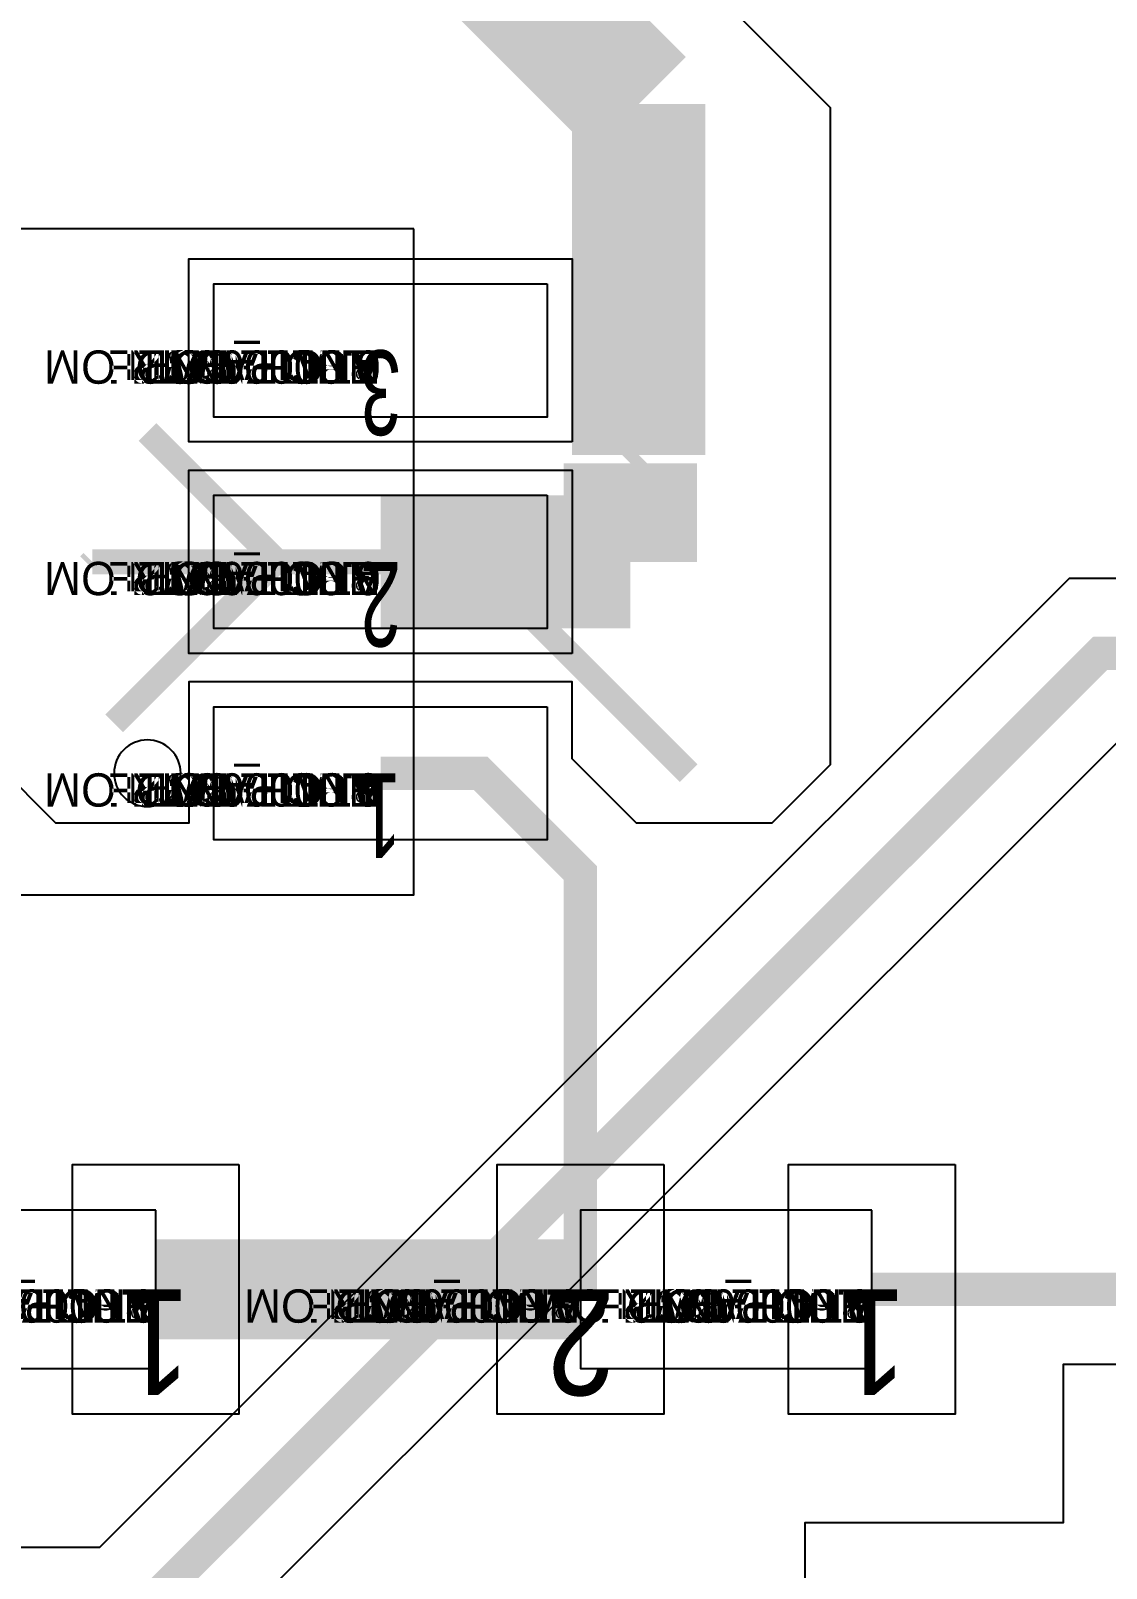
# Model space of a CAD drawing. Extents: x 0 to 323, y 0 to 320.
# Drawn here: x 66.5 to 72.96, y 89.58 to 98.81 of the extents above; entities that cross this region are included whole.
import ezdxf
from ezdxf.enums import TextEntityAlignment as Align

# ---------------------------------------------------------------- set-up
doc = ezdxf.new("R2010")
doc.units = 0
doc.header["$MEASUREMENT"] = 0
doc.layers.get('0').update_dxf_attribs({"linetype": 'CONTINUOUS'})
for name, color, linetype in [('ETCH_BOTTOM', 7, 'CONTINUOUS'), ('ETCH_TOP', 2, 'CONTINUOUS'), ('PACKAGE_GEOMETRY_ASSEMBLY_TOP', 11, 'CONTINUOUS'), ('PACKAGE_GEOMETRY_PIN_NUMBER', 9, 'CONTINUOUS')]:
    doc.layers.add(name, color=color, linetype=linetype)

# ---------------------------------------------------------------- blocks, each defined once
blk = doc.blocks.new('PAD_INFO')
for tag in ['SHAPE_TYPE', 'PAD_HEIGHT', 'PAD_LAYER', 'PAD_TYPE', 'PAD_WIDTH']:
    blk.add_attdef(tag, (0, 0), '', height=0.2)
at = {"flags": 2}
blk.add_attdef('CDN_TYPE', (0, 0), '', height=0.2, dxfattribs=at)
blk = doc.blocks.new('DRILL_INFO')
at = {"flags": 2}
blk.add_attdef('CDN_TYPE', (0, 0), '', height=0.2, dxfattribs=at)
for tag in ['FSHAPE', 'FCHAR', 'DRILL_HEIGHT', 'DIAMETER', 'PLATED', 'DRILL_WIDTH']:
    blk.add_attdef(tag, (0, 0), '', height=0.2)
blk = doc.blocks.new('RC2000X0800TS')
at = {"layer": 'ETCH_TOP'}
blk.add_lwpolyline([(-1, -0.4), (-1, 0.4), (1, 0.4), (1, -0.4)], close=True, dxfattribs=at)
ref = blk.add_blockref('PAD_INFO', (0, 0))
ref.add_attrib('PAD_LAYER', 'ETCH_TOP', (0, 0), dxfattribs={"height": 0.2})
ref.add_attrib('SHAPE_TYPE', 'NULL', (0, 0), dxfattribs={"height": 0.2})
ref.add_attrib('PAD_TYPE', 'ANTIPAD', (0, 0), dxfattribs={"height": 0.2})
ref.add_attrib('PAD_WIDTH', '0.000000', (0, 0), dxfattribs={"height": 0.2})
ref.add_attrib('PAD_HEIGHT', '0.000000', (0, 0), dxfattribs={"height": 0.2})
ref = blk.add_blockref('PAD_INFO', (0, 0))
ref.add_attrib('PAD_LAYER', 'ETCH_GND', (0, 0), dxfattribs={"height": 0.2})
ref.add_attrib('SHAPE_TYPE', 'NULL', (0, 0), dxfattribs={"height": 0.2})
ref.add_attrib('PAD_TYPE', 'ANTIPAD', (0, 0), dxfattribs={"height": 0.2})
ref.add_attrib('PAD_WIDTH', '0.000000', (0, 0), dxfattribs={"height": 0.2})
ref.add_attrib('PAD_HEIGHT', '0.000000', (0, 0), dxfattribs={"height": 0.2})
ref = blk.add_blockref('PAD_INFO', (0, 0))
ref.add_attrib('PAD_LAYER', 'ETCH_INT1', (0, 0), dxfattribs={"height": 0.2})
ref.add_attrib('SHAPE_TYPE', 'NULL', (0, 0), dxfattribs={"height": 0.2})
ref.add_attrib('PAD_TYPE', 'ANTIPAD', (0, 0), dxfattribs={"height": 0.2})
ref.add_attrib('PAD_WIDTH', '0.000000', (0, 0), dxfattribs={"height": 0.2})
ref.add_attrib('PAD_HEIGHT', '0.000000', (0, 0), dxfattribs={"height": 0.2})
ref = blk.add_blockref('PAD_INFO', (0, 0))
ref.add_attrib('PAD_LAYER', 'ETCH_INT2', (0, 0), dxfattribs={"height": 0.2})
ref.add_attrib('SHAPE_TYPE', 'NULL', (0, 0), dxfattribs={"height": 0.2})
ref.add_attrib('PAD_TYPE', 'ANTIPAD', (0, 0), dxfattribs={"height": 0.2})
ref.add_attrib('PAD_WIDTH', '0.000000', (0, 0), dxfattribs={"height": 0.2})
ref.add_attrib('PAD_HEIGHT', '0.000000', (0, 0), dxfattribs={"height": 0.2})
ref = blk.add_blockref('PAD_INFO', (0, 0))
ref.add_attrib('PAD_LAYER', 'ETCH_PWR', (0, 0), dxfattribs={"height": 0.2})
ref.add_attrib('SHAPE_TYPE', 'NULL', (0, 0), dxfattribs={"height": 0.2})
ref.add_attrib('PAD_TYPE', 'ANTIPAD', (0, 0), dxfattribs={"height": 0.2})
ref.add_attrib('PAD_WIDTH', '0.000000', (0, 0), dxfattribs={"height": 0.2})
ref.add_attrib('PAD_HEIGHT', '0.000000', (0, 0), dxfattribs={"height": 0.2})
ref = blk.add_blockref('PAD_INFO', (0, 0))
ref.add_attrib('PAD_LAYER', 'ETCH_BOTTOM', (0, 0), dxfattribs={"height": 0.2})
ref.add_attrib('SHAPE_TYPE', 'NULL', (0, 0), dxfattribs={"height": 0.2})
ref.add_attrib('PAD_TYPE', 'ANTIPAD', (0, 0), dxfattribs={"height": 0.2})
ref.add_attrib('PAD_WIDTH', '0.000000', (0, 0), dxfattribs={"height": 0.2})
ref.add_attrib('PAD_HEIGHT', '0.000000', (0, 0), dxfattribs={"height": 0.2})
ref = blk.add_blockref('PAD_INFO', (0, 0))
ref.add_attrib('PAD_LAYER', 'ETCH_TOP', (0, 0), dxfattribs={"height": 0.2})
ref.add_attrib('SHAPE_TYPE', 'NULL', (0, 0), dxfattribs={"height": 0.2})
ref.add_attrib('PAD_TYPE', 'THERMAL', (0, 0), dxfattribs={"height": 0.2})
ref.add_attrib('PAD_WIDTH', '0.000000', (0, 0), dxfattribs={"height": 0.2})
ref.add_attrib('PAD_HEIGHT', '0.000000', (0, 0), dxfattribs={"height": 0.2})
ref = blk.add_blockref('PAD_INFO', (0, 0))
ref.add_attrib('PAD_LAYER', 'ETCH_GND', (0, 0), dxfattribs={"height": 0.2})
ref.add_attrib('SHAPE_TYPE', 'NULL', (0, 0), dxfattribs={"height": 0.2})
ref.add_attrib('PAD_TYPE', 'THERMAL', (0, 0), dxfattribs={"height": 0.2})
ref.add_attrib('PAD_WIDTH', '0.000000', (0, 0), dxfattribs={"height": 0.2})
ref.add_attrib('PAD_HEIGHT', '0.000000', (0, 0), dxfattribs={"height": 0.2})
ref = blk.add_blockref('PAD_INFO', (0, 0))
ref.add_attrib('PAD_LAYER', 'ETCH_INT1', (0, 0), dxfattribs={"height": 0.2})
ref.add_attrib('SHAPE_TYPE', 'NULL', (0, 0), dxfattribs={"height": 0.2})
ref.add_attrib('PAD_TYPE', 'THERMAL', (0, 0), dxfattribs={"height": 0.2})
ref.add_attrib('PAD_WIDTH', '0.000000', (0, 0), dxfattribs={"height": 0.2})
ref.add_attrib('PAD_HEIGHT', '0.000000', (0, 0), dxfattribs={"height": 0.2})
ref = blk.add_blockref('PAD_INFO', (0, 0))
ref.add_attrib('PAD_LAYER', 'ETCH_INT2', (0, 0), dxfattribs={"height": 0.2})
ref.add_attrib('SHAPE_TYPE', 'NULL', (0, 0), dxfattribs={"height": 0.2})
ref.add_attrib('PAD_TYPE', 'THERMAL', (0, 0), dxfattribs={"height": 0.2})
ref.add_attrib('PAD_WIDTH', '0.000000', (0, 0), dxfattribs={"height": 0.2})
ref.add_attrib('PAD_HEIGHT', '0.000000', (0, 0), dxfattribs={"height": 0.2})
ref = blk.add_blockref('PAD_INFO', (0, 0))
ref.add_attrib('PAD_LAYER', 'ETCH_PWR', (0, 0), dxfattribs={"height": 0.2})
ref.add_attrib('SHAPE_TYPE', 'NULL', (0, 0), dxfattribs={"height": 0.2})
ref.add_attrib('PAD_TYPE', 'THERMAL', (0, 0), dxfattribs={"height": 0.2})
ref.add_attrib('PAD_WIDTH', '0.000000', (0, 0), dxfattribs={"height": 0.2})
ref.add_attrib('PAD_HEIGHT', '0.000000', (0, 0), dxfattribs={"height": 0.2})
ref = blk.add_blockref('PAD_INFO', (0, 0))
ref.add_attrib('PAD_LAYER', 'ETCH_BOTTOM', (0, 0), dxfattribs={"height": 0.2})
ref.add_attrib('SHAPE_TYPE', 'NULL', (0, 0), dxfattribs={"height": 0.2})
ref.add_attrib('PAD_TYPE', 'THERMAL', (0, 0), dxfattribs={"height": 0.2})
ref.add_attrib('PAD_WIDTH', '0.000000', (0, 0), dxfattribs={"height": 0.2})
ref.add_attrib('PAD_HEIGHT', '0.000000', (0, 0), dxfattribs={"height": 0.2})
ref = blk.add_blockref('PAD_INFO', (0, 0))
ref.add_attrib('PAD_LAYER', 'ETCH_TOP', (0, 0), dxfattribs={"height": 0.2})
ref.add_attrib('SHAPE_TYPE', 'RECTANGLE', (0, 0), dxfattribs={"height": 0.2})
ref.add_attrib('PAD_TYPE', 'REGULAR', (0, 0), dxfattribs={"height": 0.2})
ref.add_attrib('PAD_WIDTH', '2.000000', (0, 0), dxfattribs={"height": 0.2})
ref.add_attrib('PAD_HEIGHT', '0.800000', (0, 0), dxfattribs={"height": 0.2})
ref = blk.add_blockref('PAD_INFO', (0, 0))
ref.add_attrib('PAD_LAYER', 'ETCH_GND', (0, 0), dxfattribs={"height": 0.2})
ref.add_attrib('SHAPE_TYPE', 'NULL', (0, 0), dxfattribs={"height": 0.2})
ref.add_attrib('PAD_TYPE', 'REGULAR', (0, 0), dxfattribs={"height": 0.2})
ref.add_attrib('PAD_WIDTH', '0.000000', (0, 0), dxfattribs={"height": 0.2})
ref.add_attrib('PAD_HEIGHT', '0.000000', (0, 0), dxfattribs={"height": 0.2})
ref = blk.add_blockref('PAD_INFO', (0, 0))
ref.add_attrib('PAD_LAYER', 'ETCH_INT1', (0, 0), dxfattribs={"height": 0.2})
ref.add_attrib('SHAPE_TYPE', 'NULL', (0, 0), dxfattribs={"height": 0.2})
ref.add_attrib('PAD_TYPE', 'REGULAR', (0, 0), dxfattribs={"height": 0.2})
ref.add_attrib('PAD_WIDTH', '0.000000', (0, 0), dxfattribs={"height": 0.2})
ref.add_attrib('PAD_HEIGHT', '0.000000', (0, 0), dxfattribs={"height": 0.2})
ref = blk.add_blockref('PAD_INFO', (0, 0))
ref.add_attrib('PAD_LAYER', 'ETCH_INT2', (0, 0), dxfattribs={"height": 0.2})
ref.add_attrib('SHAPE_TYPE', 'NULL', (0, 0), dxfattribs={"height": 0.2})
ref.add_attrib('PAD_TYPE', 'REGULAR', (0, 0), dxfattribs={"height": 0.2})
ref.add_attrib('PAD_WIDTH', '0.000000', (0, 0), dxfattribs={"height": 0.2})
ref.add_attrib('PAD_HEIGHT', '0.000000', (0, 0), dxfattribs={"height": 0.2})
ref = blk.add_blockref('PAD_INFO', (0, 0))
ref.add_attrib('PAD_LAYER', 'ETCH_PWR', (0, 0), dxfattribs={"height": 0.2})
ref.add_attrib('SHAPE_TYPE', 'NULL', (0, 0), dxfattribs={"height": 0.2})
ref.add_attrib('PAD_TYPE', 'REGULAR', (0, 0), dxfattribs={"height": 0.2})
ref.add_attrib('PAD_WIDTH', '0.000000', (0, 0), dxfattribs={"height": 0.2})
ref.add_attrib('PAD_HEIGHT', '0.000000', (0, 0), dxfattribs={"height": 0.2})
ref = blk.add_blockref('PAD_INFO', (0, 0))
ref.add_attrib('PAD_LAYER', 'ETCH_BOTTOM', (0, 0), dxfattribs={"height": 0.2})
ref.add_attrib('SHAPE_TYPE', 'NULL', (0, 0), dxfattribs={"height": 0.2})
ref.add_attrib('PAD_TYPE', 'REGULAR', (0, 0), dxfattribs={"height": 0.2})
ref.add_attrib('PAD_WIDTH', '0.000000', (0, 0), dxfattribs={"height": 0.2})
ref.add_attrib('PAD_HEIGHT', '0.000000', (0, 0), dxfattribs={"height": 0.2})
ref = blk.add_blockref('DRILL_INFO', (0, 0))
ref.add_attrib('DIAMETER', '0.000000', (0, 0), dxfattribs={"height": 0.2})
ref.add_attrib('PLATED', 'PLATED', (0, 0), dxfattribs={"height": 0.2})
ref.add_attrib('FSHAPE', 'NULL', (0, 0), dxfattribs={"height": 0.2})
ref.add_attrib('DRILL_WIDTH', '0.000000', (0, 0), dxfattribs={"height": 0.2})
ref.add_attrib('DRILL_HEIGHT', '0.000000', (0, 0), dxfattribs={"height": 0.2})
for tag in ['CDN_TYPE', 'PIN']:
    blk.add_attdef(tag, (0, 0), '', height=0.2)
at = {"flags": 2}
for tag in ['PSTKNAME', 'BBV']:
    blk.add_attdef(tag, (0, 0), '', height=0.2, dxfattribs=at)
blk = doc.blocks.new('F568')
at = {"layer": 'PACKAGE_GEOMETRY_ASSEMBLY_TOP'}
blk.add_lwpolyline([(-0.2, -3.27), (3.7, -3.27), (3.7, 0.73), (-0.2, 0.73)], close=True, dxfattribs=at)
blk.add_lwpolyline([(1.4, 0.2, 0.414214), (1.2, 0, 0.414214), (1.4, -0.2, 0.414214), (1.6, 0, 0.414214), (1.4, 0.2)], format="xyb", close=True, dxfattribs=at)
at = {"layer": 'ETCH_TOP'}
ref = blk.add_blockref('RC2000X0800TS', (0, 0), dxfattribs=at)
ref.add_attrib('CDN_TYPE', 'PIN', (0, 0), dxfattribs={"height": 0.2})
ref.add_attrib('PIN', '1', (0, 0), dxfattribs={"height": 0.2})
ref = blk.add_blockref('RC2000X0800TS', (3.5, 0), dxfattribs=at)
ref.add_attrib('CDN_TYPE', 'PIN', (0, 0), dxfattribs={"height": 0.2})
ref.add_attrib('PIN', '6', (0, 0), dxfattribs={"height": 0.2})
ref = blk.add_blockref('RC2000X0800TS', (0, -2.54), dxfattribs=at)
ref.add_attrib('CDN_TYPE', 'PIN', (0, 0), dxfattribs={"height": 0.2})
ref.add_attrib('PIN', '3', (0, 0), dxfattribs={"height": 0.2})
ref = blk.add_blockref('RC2000X0800TS', (0, -1.27), dxfattribs=at)
ref.add_attrib('CDN_TYPE', 'PIN', (0, 0), dxfattribs={"height": 0.2})
ref.add_attrib('PIN', '2', (0, 0), dxfattribs={"height": 0.2})
ref = blk.add_blockref('RC2000X0800TS', (3.5, -2.54), dxfattribs=at)
ref.add_attrib('CDN_TYPE', 'PIN', (0, 0), dxfattribs={"height": 0.2})
ref.add_attrib('PIN', '4', (0, 0), dxfattribs={"height": 0.2})
ref = blk.add_blockref('RC2000X0800TS', (3.5, -1.27), dxfattribs=at)
ref.add_attrib('CDN_TYPE', 'PIN', (0, 0), dxfattribs={"height": 0.2})
ref.add_attrib('PIN', '5', (0, 0), dxfattribs={"height": 0.2})
at = {"flags": 2}
for tag in ['SYMBOL_TYPE', 'CDN_TYPE', 'REFDES']:
    blk.add_attdef(tag, (0, 0), '', height=0.2, dxfattribs=at)
blk = doc.blocks.new('RC1000X1500TS')
at = {"layer": 'ETCH_TOP'}
blk.add_lwpolyline([(-0.5, -0.75), (-0.5, 0.75), (0.5, 0.75), (0.5, -0.75)], close=True, dxfattribs=at)
ref = blk.add_blockref('PAD_INFO', (0, 0))
ref.add_attrib('PAD_LAYER', 'ETCH_TOP', (0, 0), dxfattribs={"height": 0.2})
ref.add_attrib('SHAPE_TYPE', 'NULL', (0, 0), dxfattribs={"height": 0.2})
ref.add_attrib('PAD_TYPE', 'ANTIPAD', (0, 0), dxfattribs={"height": 0.2})
ref.add_attrib('PAD_WIDTH', '0.000000', (0, 0), dxfattribs={"height": 0.2})
ref.add_attrib('PAD_HEIGHT', '0.000000', (0, 0), dxfattribs={"height": 0.2})
ref = blk.add_blockref('PAD_INFO', (0, 0))
ref.add_attrib('PAD_LAYER', 'ETCH_GND', (0, 0), dxfattribs={"height": 0.2})
ref.add_attrib('SHAPE_TYPE', 'NULL', (0, 0), dxfattribs={"height": 0.2})
ref.add_attrib('PAD_TYPE', 'ANTIPAD', (0, 0), dxfattribs={"height": 0.2})
ref.add_attrib('PAD_WIDTH', '0.000000', (0, 0), dxfattribs={"height": 0.2})
ref.add_attrib('PAD_HEIGHT', '0.000000', (0, 0), dxfattribs={"height": 0.2})
ref = blk.add_blockref('PAD_INFO', (0, 0))
ref.add_attrib('PAD_LAYER', 'ETCH_INT1', (0, 0), dxfattribs={"height": 0.2})
ref.add_attrib('SHAPE_TYPE', 'NULL', (0, 0), dxfattribs={"height": 0.2})
ref.add_attrib('PAD_TYPE', 'ANTIPAD', (0, 0), dxfattribs={"height": 0.2})
ref.add_attrib('PAD_WIDTH', '0.000000', (0, 0), dxfattribs={"height": 0.2})
ref.add_attrib('PAD_HEIGHT', '0.000000', (0, 0), dxfattribs={"height": 0.2})
ref = blk.add_blockref('PAD_INFO', (0, 0))
ref.add_attrib('PAD_LAYER', 'ETCH_INT2', (0, 0), dxfattribs={"height": 0.2})
ref.add_attrib('SHAPE_TYPE', 'NULL', (0, 0), dxfattribs={"height": 0.2})
ref.add_attrib('PAD_TYPE', 'ANTIPAD', (0, 0), dxfattribs={"height": 0.2})
ref.add_attrib('PAD_WIDTH', '0.000000', (0, 0), dxfattribs={"height": 0.2})
ref.add_attrib('PAD_HEIGHT', '0.000000', (0, 0), dxfattribs={"height": 0.2})
ref = blk.add_blockref('PAD_INFO', (0, 0))
ref.add_attrib('PAD_LAYER', 'ETCH_PWR', (0, 0), dxfattribs={"height": 0.2})
ref.add_attrib('SHAPE_TYPE', 'NULL', (0, 0), dxfattribs={"height": 0.2})
ref.add_attrib('PAD_TYPE', 'ANTIPAD', (0, 0), dxfattribs={"height": 0.2})
ref.add_attrib('PAD_WIDTH', '0.000000', (0, 0), dxfattribs={"height": 0.2})
ref.add_attrib('PAD_HEIGHT', '0.000000', (0, 0), dxfattribs={"height": 0.2})
ref = blk.add_blockref('PAD_INFO', (0, 0))
ref.add_attrib('PAD_LAYER', 'ETCH_BOTTOM', (0, 0), dxfattribs={"height": 0.2})
ref.add_attrib('SHAPE_TYPE', 'NULL', (0, 0), dxfattribs={"height": 0.2})
ref.add_attrib('PAD_TYPE', 'ANTIPAD', (0, 0), dxfattribs={"height": 0.2})
ref.add_attrib('PAD_WIDTH', '0.000000', (0, 0), dxfattribs={"height": 0.2})
ref.add_attrib('PAD_HEIGHT', '0.000000', (0, 0), dxfattribs={"height": 0.2})
ref = blk.add_blockref('PAD_INFO', (0, 0))
ref.add_attrib('PAD_LAYER', 'ETCH_TOP', (0, 0), dxfattribs={"height": 0.2})
ref.add_attrib('SHAPE_TYPE', 'NULL', (0, 0), dxfattribs={"height": 0.2})
ref.add_attrib('PAD_TYPE', 'THERMAL', (0, 0), dxfattribs={"height": 0.2})
ref.add_attrib('PAD_WIDTH', '0.000000', (0, 0), dxfattribs={"height": 0.2})
ref.add_attrib('PAD_HEIGHT', '0.000000', (0, 0), dxfattribs={"height": 0.2})
ref = blk.add_blockref('PAD_INFO', (0, 0))
ref.add_attrib('PAD_LAYER', 'ETCH_GND', (0, 0), dxfattribs={"height": 0.2})
ref.add_attrib('SHAPE_TYPE', 'NULL', (0, 0), dxfattribs={"height": 0.2})
ref.add_attrib('PAD_TYPE', 'THERMAL', (0, 0), dxfattribs={"height": 0.2})
ref.add_attrib('PAD_WIDTH', '0.000000', (0, 0), dxfattribs={"height": 0.2})
ref.add_attrib('PAD_HEIGHT', '0.000000', (0, 0), dxfattribs={"height": 0.2})
ref = blk.add_blockref('PAD_INFO', (0, 0))
ref.add_attrib('PAD_LAYER', 'ETCH_INT1', (0, 0), dxfattribs={"height": 0.2})
ref.add_attrib('SHAPE_TYPE', 'NULL', (0, 0), dxfattribs={"height": 0.2})
ref.add_attrib('PAD_TYPE', 'THERMAL', (0, 0), dxfattribs={"height": 0.2})
ref.add_attrib('PAD_WIDTH', '0.000000', (0, 0), dxfattribs={"height": 0.2})
ref.add_attrib('PAD_HEIGHT', '0.000000', (0, 0), dxfattribs={"height": 0.2})
ref = blk.add_blockref('PAD_INFO', (0, 0))
ref.add_attrib('PAD_LAYER', 'ETCH_INT2', (0, 0), dxfattribs={"height": 0.2})
ref.add_attrib('SHAPE_TYPE', 'NULL', (0, 0), dxfattribs={"height": 0.2})
ref.add_attrib('PAD_TYPE', 'THERMAL', (0, 0), dxfattribs={"height": 0.2})
ref.add_attrib('PAD_WIDTH', '0.000000', (0, 0), dxfattribs={"height": 0.2})
ref.add_attrib('PAD_HEIGHT', '0.000000', (0, 0), dxfattribs={"height": 0.2})
ref = blk.add_blockref('PAD_INFO', (0, 0))
ref.add_attrib('PAD_LAYER', 'ETCH_PWR', (0, 0), dxfattribs={"height": 0.2})
ref.add_attrib('SHAPE_TYPE', 'NULL', (0, 0), dxfattribs={"height": 0.2})
ref.add_attrib('PAD_TYPE', 'THERMAL', (0, 0), dxfattribs={"height": 0.2})
ref.add_attrib('PAD_WIDTH', '0.000000', (0, 0), dxfattribs={"height": 0.2})
ref.add_attrib('PAD_HEIGHT', '0.000000', (0, 0), dxfattribs={"height": 0.2})
ref = blk.add_blockref('PAD_INFO', (0, 0))
ref.add_attrib('PAD_LAYER', 'ETCH_BOTTOM', (0, 0), dxfattribs={"height": 0.2})
ref.add_attrib('SHAPE_TYPE', 'NULL', (0, 0), dxfattribs={"height": 0.2})
ref.add_attrib('PAD_TYPE', 'THERMAL', (0, 0), dxfattribs={"height": 0.2})
ref.add_attrib('PAD_WIDTH', '0.000000', (0, 0), dxfattribs={"height": 0.2})
ref.add_attrib('PAD_HEIGHT', '0.000000', (0, 0), dxfattribs={"height": 0.2})
ref = blk.add_blockref('PAD_INFO', (0, 0))
ref.add_attrib('PAD_LAYER', 'ETCH_GND', (0, 0), dxfattribs={"height": 0.2})
ref.add_attrib('SHAPE_TYPE', 'NULL', (0, 0), dxfattribs={"height": 0.2})
ref.add_attrib('PAD_TYPE', 'REGULAR', (0, 0), dxfattribs={"height": 0.2})
ref.add_attrib('PAD_WIDTH', '0.000000', (0, 0), dxfattribs={"height": 0.2})
ref.add_attrib('PAD_HEIGHT', '0.000000', (0, 0), dxfattribs={"height": 0.2})
ref = blk.add_blockref('PAD_INFO', (0, 0))
ref.add_attrib('PAD_LAYER', 'ETCH_INT1', (0, 0), dxfattribs={"height": 0.2})
ref.add_attrib('SHAPE_TYPE', 'NULL', (0, 0), dxfattribs={"height": 0.2})
ref.add_attrib('PAD_TYPE', 'REGULAR', (0, 0), dxfattribs={"height": 0.2})
ref.add_attrib('PAD_WIDTH', '0.000000', (0, 0), dxfattribs={"height": 0.2})
ref.add_attrib('PAD_HEIGHT', '0.000000', (0, 0), dxfattribs={"height": 0.2})
ref = blk.add_blockref('PAD_INFO', (0, 0))
ref.add_attrib('PAD_LAYER', 'ETCH_INT2', (0, 0), dxfattribs={"height": 0.2})
ref.add_attrib('SHAPE_TYPE', 'NULL', (0, 0), dxfattribs={"height": 0.2})
ref.add_attrib('PAD_TYPE', 'REGULAR', (0, 0), dxfattribs={"height": 0.2})
ref.add_attrib('PAD_WIDTH', '0.000000', (0, 0), dxfattribs={"height": 0.2})
ref.add_attrib('PAD_HEIGHT', '0.000000', (0, 0), dxfattribs={"height": 0.2})
ref = blk.add_blockref('PAD_INFO', (0, 0))
ref.add_attrib('PAD_LAYER', 'ETCH_PWR', (0, 0), dxfattribs={"height": 0.2})
ref.add_attrib('SHAPE_TYPE', 'NULL', (0, 0), dxfattribs={"height": 0.2})
ref.add_attrib('PAD_TYPE', 'REGULAR', (0, 0), dxfattribs={"height": 0.2})
ref.add_attrib('PAD_WIDTH', '0.000000', (0, 0), dxfattribs={"height": 0.2})
ref.add_attrib('PAD_HEIGHT', '0.000000', (0, 0), dxfattribs={"height": 0.2})
ref = blk.add_blockref('PAD_INFO', (0, 0))
ref.add_attrib('PAD_LAYER', 'ETCH_BOTTOM', (0, 0), dxfattribs={"height": 0.2})
ref.add_attrib('SHAPE_TYPE', 'NULL', (0, 0), dxfattribs={"height": 0.2})
ref.add_attrib('PAD_TYPE', 'REGULAR', (0, 0), dxfattribs={"height": 0.2})
ref.add_attrib('PAD_WIDTH', '0.000000', (0, 0), dxfattribs={"height": 0.2})
ref.add_attrib('PAD_HEIGHT', '0.000000', (0, 0), dxfattribs={"height": 0.2})
ref = blk.add_blockref('DRILL_INFO', (0, 0))
ref.add_attrib('DIAMETER', '0.000000', (0, 0), dxfattribs={"height": 0.2})
ref.add_attrib('PLATED', 'PLATED', (0, 0), dxfattribs={"height": 0.2})
ref.add_attrib('FSHAPE', 'NULL', (0, 0), dxfattribs={"height": 0.2})
ref.add_attrib('DRILL_WIDTH', '0.000000', (0, 0), dxfattribs={"height": 0.2})
ref.add_attrib('DRILL_HEIGHT', '0.000000', (0, 0), dxfattribs={"height": 0.2})
ref = blk.add_blockref('PAD_INFO', (0, 0))
ref.add_attrib('PAD_LAYER', 'ETCH_TOP', (0, 0), dxfattribs={"height": 0.2})
ref.add_attrib('SHAPE_TYPE', 'RECTANGLE', (0, 0), dxfattribs={"height": 0.2})
ref.add_attrib('PAD_TYPE', 'REGULAR', (0, 0), dxfattribs={"height": 0.2})
ref.add_attrib('PAD_WIDTH', '1.000000', (0, 0), dxfattribs={"height": 0.2})
ref.add_attrib('PAD_HEIGHT', '1.500000', (0, 0), dxfattribs={"height": 0.2})
for tag in ['CDN_TYPE', 'PIN']:
    blk.add_attdef(tag, (0, 0), '', height=0.2)
at = {"flags": 2}
for tag in ['PSTKNAME', 'BBV']:
    blk.add_attdef(tag, (0, 0), '', height=0.2, dxfattribs=at)
blk = doc.blocks.new('F56')
at = {"layer": 'PACKAGE_GEOMETRY_ASSEMBLY_TOP'}
blk.add_lwpolyline([(0, -0.475), (1.75, -0.475), (1.75, 0.475), (0, 0.475)], close=True, dxfattribs=at)
at = {"layer": 'ETCH_TOP'}
ref = blk.add_blockref('RC1000X1500TS', (0, 0), dxfattribs=at)
ref.add_attrib('CDN_TYPE', 'PIN', (0, 0), dxfattribs={"height": 0.2})
ref.add_attrib('PIN', '1', (0, 0), dxfattribs={"height": 0.2})
ref = blk.add_blockref('RC1000X1500TS', (1.75, 0), dxfattribs=at)
ref.add_attrib('CDN_TYPE', 'PIN', (0, 0), dxfattribs={"height": 0.2})
ref.add_attrib('PIN', '2', (0, 0), dxfattribs={"height": 0.2})
at = {"flags": 2}
for tag in ['SYMBOL_TYPE', 'CDN_TYPE', 'REFDES']:
    blk.add_attdef(tag, (0, 0), '', height=0.2, dxfattribs=at)

msp = doc.modelspace()

# ---------------------------------------------------------------- linework, layer by layer
at = {"layer": 'ETCH_BOTTOM'}
for points, format in [([(15.552, 68.748, 0.2, 0.2, 0), (14.8034, 68.748, 0.2, 0.2, 0), (14.139, 69.4124, 0.2, 0.2, 0), (14.139, 70.594, 0.2, 0.2, 0), (18.5, 74.955, 0.2, 0.2, 0), (18.5, 78.0986, 0.2, 0.2, 0), (21.1514, 80.75, 0.2, 0.2, 0), (28.2486, 80.75, 0.2, 0.2, 0), (33.05, 85.5514, 0.2, 0.2, 0), (33.05, 86.6436, 0.2, 0.2, 0), (35.6564, 89.25, 0.2, 0.2, 0), (67.1, 89.25, 0.2, 0.2, 0), (72.92, 95.07, 0.2, 0.2, 0), (84.27, 95.07, 0.2, 0.2, 0), (86.75, 97.55, 0.2, 0.2, 0)], "xyseb"), ([(86.1508, 97.5873), (84.0836, 95.5201), (72.7336, 95.5201), (66.9136, 89.7001), (36.4928, 89.7001, -0.668179)], "xyb"), ([(94.2536, 88.1001), (71.4773, 88.1001, -0.604613), (71.3939, 88.2591, 1.905295), (70.4061, 88.2591, -0.604613), (70.3227, 88.1001), (55.1502, 88.1001), (55.1501, 88.1507, 0.227962), (54.9241, 88.6192, -0.709653), (54.9873, 88.7999), (67.2864, 88.7999), (73.1064, 94.6199), (84.4564, 94.6199)], "xyb")]:
    msp.add_lwpolyline(points, format=format, dxfattribs=at)
at = {"layer": 'ETCH_TOP'}
for points, format in [([(79.5, 110.2, 0.2, 0.2, 0), (79.5, 96.95, 0.2, 0.2, 0), (73.8, 91.25, 0.2, 0.2, 0), (71.55, 91.25, 0.2, 0.2, 0)], "xyseb"), ([(70.054, 75.802), (65.108, 80.748), (65.108, 84.1499), (66.4499, 84.1499), (66.4499, 84.0999), (70.8893, 84.0999, -0.560286), (70.9796, 83.9524, 4.895295), (71.2807, 84.2038, -0.502604), (71.1501, 84.3009), (71.1501, 84.9991), (71.179, 85.0128, 0.632002), (71.179, 86.1872), (71.1501, 86.2009), (71.1501, 87.9991), (71.179, 88.0128, 0.632002), (71.179, 89.1872), (71.1501, 89.2009), (71.1501, 89.8499), (72.7001, 89.8499), (72.7001, 90.7999), (73.9864, 90.7999), (79.9501, 96.7636), (79.9501, 106.728)], "xyb"), ([(70.15, 98.37, 0.8, 0.8, 0), (66.42, 102.1, 0.8, 0.8, 0)], "xyseb"), ([(70.15, 96.2621, 0.8, 0.8, 0), (70.15, 98.37, 0.8, 0.8, 0)], "xyseb"), ([(70.1, 96.2121, 0.8, 0.8, 0), (70.15, 96.2621, 0.8, 0.8, 0)], "xyseb"), ([(70.1, 95.62, 0.8, 0.8, 0), (70.1, 96.2121, 0.8, 0.8, 0)], "xyseb"), ([(67.98, 95.62, 0.15, 0.15, 0), (67.2, 96.4, 0.15, 0.15, 0)], "xyseb"), ([(69.18, 95.62, 0.8, 0.8, 0), (68.6, 95.62, 0.8, 0.8, 0)], "xyseb"), ([(69.18, 95.62, 0.8, 0.8, 0), (70.1, 95.62, 0.8, 0.8, 0)], "xyseb"), ([(66.85, 95.6, 0.15, 0.15, 0), (66.87, 95.62, 0.15, 0.15, 0)], "xyseb"), ([(66.87, 95.62, 0.15, 0.15, 0), (67.97, 95.62, 0.15, 0.15, 0)], "xyseb"), ([(67, 94.65, 0.15, 0.15, 0), (67.97, 95.62, 0.15, 0.15, 0)], "xyseb"), ([(67.97, 95.62, 0.15, 0.15, 0), (67.98, 95.62, 0.15, 0.15, 0)], "xyseb"), ([(67.98, 95.62, 0.15, 0.15, 0), (68.6, 95.62, 0.15, 0.15, 0)], "xyseb"), ([(70.45, 94.35, 0.15, 0.15, 0), (69.18, 95.62, 0.15, 0.15, 0)], "xyseb"), ([(69.8, 91.25, 0.2, 0.2, 0), (69.8, 93.75, 0.2, 0.2, 0), (69.2, 94.35, 0.2, 0.2, 0), (68.6, 94.35, 0.2, 0.2, 0)], "xyseb"), ([(67.25, 91.25, 0.6, 0.6, 0), (69.8, 91.25, 0.6, 0.6, 0)], "xyseb")]:
    msp.add_lwpolyline(points, format=format, dxfattribs=at)
msp.add_lwpolyline([(70.5503, 99.0997), (71.3, 98.35), (71.3, 94.4), (70.95, 94.05), (70.1365, 94.05), (69.7501, 94.4364), (69.7501, 94.9001), (67.4499, 94.9001), (67.4499, 94.05), (66.65, 94.05), (66.3, 94.4), (66.3, 97.7), (65.2, 97.7), (62.5, 100.4)], dxfattribs=at)
for points in [[(69.7501, 96.3399), (67.4499, 96.3399), (67.4499, 97.4401), (69.7501, 97.4401)], [(69.7501, 95.0699), (67.4499, 95.0699), (67.4499, 96.1701), (69.7501, 96.1701)]]:
    msp.add_lwpolyline(points, close=True, dxfattribs=at)

# ---------------------------------------------------------------- block references
at = {"rotation": 180}
for name, p in [('F568', (68.6, 94.35)), ('F56', (71.55, 91.25)), ('F56', (67.25, 91.25))]:
    msp.add_blockref(name, p, dxfattribs=at)

# ---------------------------------------------------------------- texts
at = {"layer": 'PACKAGE_GEOMETRY_PIN_NUMBER'}
for s, height, width, p in [('3', 0.508, 0.649606, (68.6, 96.89)), ('2', 0.508, 0.649606, (68.6, 95.62)), ('1', 0.508, 0.649606, (68.6, 94.35)), ('1', 0.635, 0.88, (67.25, 91.25)), ('2', 0.635, 0.88, (69.8, 91.25)), ('1', 0.635, 0.88, (71.55, 91.25))]:
    msp.add_text(s, height=height, rotation=180, dxfattribs=dict(at, width=width)).set_placement(p, align=Align.CENTER)

doc.saveas('drawing.dxf')
